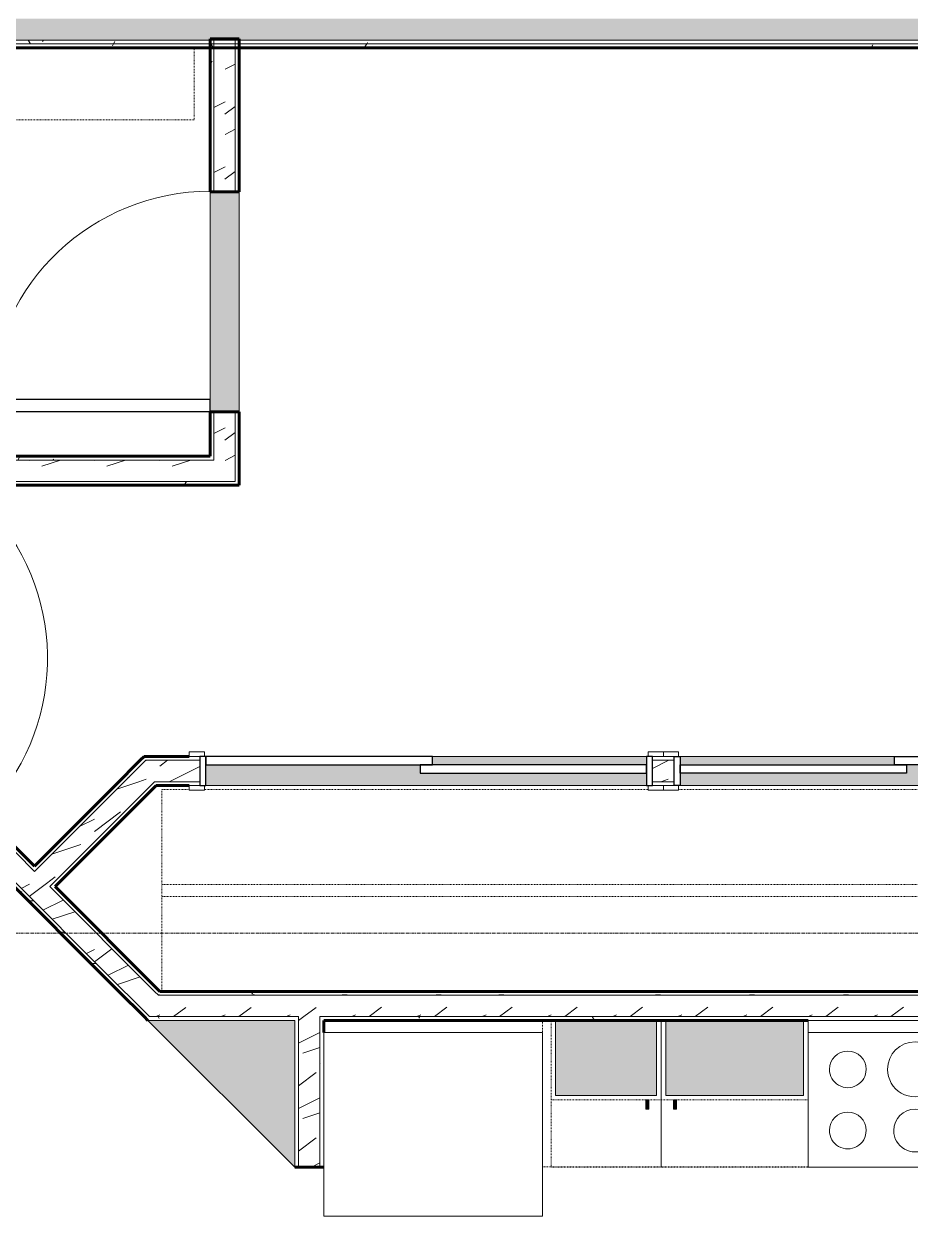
# Model space of a CAD drawing. Header units: inches. Extents: x -4061 to -1937, y 10959 to 12323.
# Drawn here: x -2325.3 to -2180.4, y 11488.9 to 11683.9 of the extents above; entities that cross this region are included whole.
import ezdxf

# ---------------------------------------------------------------- set-up
doc = ezdxf.new("R2010")
doc.units = ezdxf.units.IN
doc.header["$MEASUREMENT"] = 0
doc.linetypes.add('Dash', pattern=[0.25, 0.125, -0.125])
doc.linetypes.add('Grid Line 1_2_', pattern=[0.8749999999999999, 0.4999999999999999, -0.125, 0.125, -0.125])
for name, color, linetype, lineweight in [('0-1', 7, 'Continuous', 5), ('0-2', 10, 'Continuous', 18), ('A-DOOR-1', 7, 'Continuous', 9), ('A-DOOR-2', 50, 'Continuous', 30), ('A-DOOR-FRAM-1', 50, 'Continuous', 30), ('A-WALL', 113, 'Continuous', 18), ('A-WALL-1', 8, 'Continuous', 5), ('A-WALL-2', 250, 'Continuous', 60), ('A-WALL-3', 10, 'Continuous', 18), ('A-WALL-PATT-1', 7, 'Continuous', 9), ('A-WALL-PATT-2', 55, 'Continuous', 9), ('A-WALL-PATT-6', 111, 'Continuous', 9), ('I-FURN-2', 7, 'Continuous', 9), ('I-FURN-4', 55, 'Continuous', 9), ('I-WALL-2', 2, 'Continuous', 60), ('Q-CASE-1', 53, 'Continuous', 9), ('Q-CASE-3', 7, 'Continuous', 9), ('Q-CASE-4', 7, 'Dash', 9), ('Q-CASE-HDLN-1', 7, 'Dash', 9), ('Q-SPCQ-1', 7, 'Continuous', 9), ('S-GRID-1', 1, 'Grid Line 1_2_', 9)]:
    doc.layers.add(name, color=color, linetype=linetype, lineweight=lineweight)
pattern_1 = [(0, (0, 0), (20.48, 5.12), [0.845, -14.515, 0.845, -14.515, -81.92]), (0, (0, 0), (20.48, 5.12), [-30.72, 0.845, -29.875, 0.845, -14.515, -35.84]), (0, (0, 0), (20.48, 5.12), [-76.8, 0.845, -9.395, 0.845, -24.755]), (120, (7.68, 2.56), (-14.67405006737632, 15.1762002695053), [0.8449999999999999, -14.515, 0.8449999999999999, -14.515, -81.91999999999999]), (120, (7.68, 2.56), (-14.67405006737632, 15.1762002695053), [-30.72, 0.8449999999999999, -29.875, 0.8449999999999999, -14.515, -35.84]), (120, (7.68, 2.56), (-14.67405006737632, 15.1762002695053), [-76.79999999999998, 0.8449999999999999, -9.394999999999998, 0.8449999999999999, -24.755]), (240, (10.24, 12.8), (-5.805949932623669, -20.2962002695053), [0.845, -14.515, 0.845, -14.515, -81.92]), (240, (10.24, 12.8), (-5.805949932623669, -20.2962002695053), [-30.72, 0.845, -29.875, 0.845, -14.515, -35.84]), (240, (10.24, 12.8), (-5.805949932623669, -20.2962002695053), [-76.8, 0.845, -9.395, 0.845, -24.755])]
pattern_2 = [(216.87, (4.265, 10.662), (31.98716190389133, 21.32545714244463), [5.331, -47.981]), (206.565, (10.662, 7.464), (-10.66247606731217, -10.66200980650436), [11.921, -11.921]), (198.435, (10.662, 2.132), (-21.3244936496746, -10.66258686177925), [6.743999999999999, -26.974])]

# ---------------------------------------------------------------- blocks, each defined once
blk = doc.blocks.new('OD_CW_Upper Cabinet - OD_CW_Upper Cabinet-V10-ENLARGED RCP - 1ST FLOOR PLAN - EAST')
at = {"layer": 'Q-CASE-HDLN-1'}
for p, q in [((0.7377049180327883, -23.81249999992534), (0.7377049180327883, -12.00000000000026)), ((0.7377049180327883, -12.00000000000026), (34.73770491801893, -12.00000000000026))]:
    blk.add_line(p, q, dxfattribs=at)
blk = doc.blocks.new('Single-Flush - 36_ x 84_-1372824-ENLARGED RCP - 1ST FLOOR PLAN - EAST')
at = {"layer": 'A-DOOR-1'}
blk.add_arc((18.00000000000094, -2.374999999999582), 36.06659275674493, 179.9999999999998, 266.8211477580812, dxfattribs=at)
at = {"layer": 'A-DOOR-2'}
for p, q in [((16, -2.374999999999781), (16, -38.38609708243906)), ((18.00000000000094, -2.374999999999781), (16, -2.374999999999781)), ((18.00000000000094, -2.374999999999781), (18.00000000000094, -38.38609708243906)), ((18.00000000000094, -38.38609708243906), (16, -38.38609708243906))]:
    blk.add_line(p, q, dxfattribs=at)
blk = doc.blocks.new('FOLDING_SLIDING CLOSET - 72_ x 80_-1372885-ENLARGED RCP - 1ST FLOOR PLAN - EAST')
at = {"layer": 'A-DOOR-1'}
for p, q in [((-38.75000000000009, 3.250000000038078), (-36.25000000000008, 3.250000000038078)), ((-38.75000000000009, 2.500000000038504), (-38.75000000000009, 3.250000000038078)), ((-36.25000000000008, 2.500000000038504), (-38.75000000000009, 2.500000000038504)), ((-36.25000000000008, 3.250000000038078), (-36.25000000000008, 2.500000000038504)), ((36.24999999999989, 3.250000000038078), (38.74999999999988, 3.250000000038078)), ((36.24999999999989, 2.500000000038504), (36.24999999999989, 3.250000000038078)), ((38.74999999999988, 2.500000000038504), (36.24999999999989, 2.500000000038504)), ((38.74999999999988, 3.250000000038078), (38.74999999999988, 2.500000000038504)), ((-38.75000000000009, -2.250000000000026), (-36.25000000000011, -2.250000000000026)), ((-38.75000000000009, -3.000000000000026), (-38.75000000000009, -2.250000000000026)), ((-36.25000000000011, -3.000000000000026), (-38.75000000000009, -3.000000000000026)), ((-36.25000000000011, -2.250000000000026), (-36.25000000000011, -3.000000000000026)), ((36.24999999999987, -2.250000000000026), (38.74999999999987, -2.250000000000026)), ((36.24999999999987, -3.000000000000026), (36.24999999999987, -2.250000000000026)), ((38.74999999999987, -3.000000000000026), (36.24999999999987, -3.000000000000026)), ((38.74999999999987, -2.250000000000026), (38.74999999999987, -3.000000000000026))]:
    blk.add_line(p, q, dxfattribs=at)
at = {"layer": 'A-DOOR-2'}
for p, q in [((-1.000000000000097, 0.5000000000000034), (35.99999999999987, 0.5000000000000034)), ((-1.000000000000092, -0.8750000000000295), (-1.000000000000092, 0.5000000000000034)), ((35.99999999999987, 0.5000000000000034), (35.99999999999987, -0.8750000000000295)), ((-36.0000000000001, -0.8750000000000295), (0.9999999999999057, -0.8750000000000295)), ((-36.0000000000001, -2.250000000000026), (-36.0000000000001, -0.8750000000000295)), ((35.99999999999988, -0.8750000000000295), (-1.000000000000092, -0.8750000000000295)), ((0.9999999999999057, -0.8750000000000295), (0.9999999999999057, -2.250000000000026)), ((0.9999999999999057, -2.250000000000026), (-36.0000000000001, -2.250000000000026))]:
    blk.add_line(p, q, dxfattribs=at)
at = {"layer": 'A-DOOR-FRAM-1'}
for p, q in [((-37.00000000000011, 2.500000000038503), (-36.00000000000009, 2.500000000038503)), ((-37.00000000000011, -2.250000000000026), (-37.00000000000011, 2.500000000038503)), ((-36.00000000000009, 2.500000000038503), (-36.00000000000009, -2.250000000000026)), ((35.99999999999989, 2.500000000000038), (36.99999999999989, 2.500000000000038)), ((35.99999999999989, -2.249999999999949), (35.99999999999989, 2.500000000000038)), ((36.99999999999989, 2.500000000000038), (36.99999999999989, -2.249999999999949)), ((-36.00000000000009, -2.250000000000026), (-37.00000000000011, -2.250000000000026)), ((36.99999999999989, -2.249999999999949), (35.99999999999989, -2.249999999999949))]:
    blk.add_line(p, q, dxfattribs=at)
blk = doc.blocks.new('OD_CW_Closet - OD_CW_Closet-2039040-ENLARGED RCP - 1ST FLOOR PLAN - EAST')
at = {"layer": 'Q-CASE-HDLN-1'}
for p, q in [((0.7377049180327869, 24.00000000000012), (0.7377049180327869, -8.899999999936098)), ((160.2101749400037, -9.000000000000126), (160.2101749400037, 23.99999999999991)), ((0.7377049180327883, 8.499999999999865), (160.2101749400037, 8.499999999999865)), ((0.7377049180327883, 6.499999999999867), (160.2101749400037, 6.499999999999867)), ((3.237704916446697, -9.000000000000126), (75.73770491644693, -9.000000000000126)), ((80.73770491486161, -9.000000000000126), (153.2377049148614, -9.000000000000126)), ((155.7377049148617, -9.000000000000126), (160.2101749400037, -9.000000000000126))]:
    blk.add_line(p, q, dxfattribs=at)
blk = doc.blocks.new('FOLDING_SLIDING CLOSET - 72_ x 80_-1372823-ENLARGED RCP - 1ST FLOOR PLAN - EAST')
at = {"layer": 'A-DOOR-1'}
for p, q in [((-36.25000000000011, 3.000000000000026), (-38.75000000000009, 3.000000000000026)), ((-38.75000000000009, 3.000000000000026), (-38.75000000000009, 2.250000000000026)), ((-38.75000000000009, 2.250000000000026), (-36.25000000000011, 2.250000000000026)), ((-36.25000000000011, 2.250000000000026), (-36.25000000000011, 3.000000000000026)), ((38.74999999999987, 3.000000000000026), (36.24999999999987, 3.000000000000026)), ((36.24999999999987, 3.000000000000026), (36.24999999999987, 2.250000000000026)), ((36.24999999999987, 2.250000000000026), (38.74999999999987, 2.250000000000026)), ((38.74999999999987, 2.250000000000026), (38.74999999999987, 3.000000000000026)), ((-36.25000000000008, -2.500000000038504), (-38.75000000000009, -2.500000000038504)), ((-38.75000000000009, -2.500000000038504), (-38.75000000000009, -3.250000000038078)), ((-38.75000000000009, -3.250000000038078), (-36.25000000000008, -3.250000000038078)), ((-36.25000000000008, -3.250000000038078), (-36.25000000000008, -2.500000000038504)), ((38.74999999999988, -2.500000000038504), (36.24999999999989, -2.500000000038504)), ((36.24999999999989, -2.500000000038504), (36.24999999999989, -3.250000000038078)), ((36.24999999999989, -3.250000000038078), (38.74999999999988, -3.250000000038078)), ((38.74999999999988, -3.250000000038078), (38.74999999999988, -2.500000000038504))]:
    blk.add_line(p, q, dxfattribs=at)
at = {"layer": 'A-DOOR-2'}
for p, q in [((0.9999999999999057, 2.250000000000026), (-36.0000000000001, 2.250000000000026)), ((-36.0000000000001, 2.250000000000026), (-36.0000000000001, 0.8750000000000295)), ((0.9999999999999057, 0.8750000000000295), (0.9999999999999057, 2.250000000000026)), ((-36.0000000000001, 0.8750000000000295), (0.9999999999999057, 0.8750000000000295)), ((35.99999999999988, 0.8750000000000295), (-1.000000000000092, 0.8750000000000295)), ((-1.000000000000092, 0.8750000000000295), (-1.000000000000092, -0.5000000000000034)), ((35.99999999999987, -0.5000000000000034), (35.99999999999987, 0.8750000000000295)), ((-1.000000000000097, -0.5000000000000034), (35.99999999999987, -0.5000000000000034))]:
    blk.add_line(p, q, dxfattribs=at)
at = {"layer": 'A-DOOR-FRAM-1'}
for p, q in [((-36.00000000000009, 2.250000000000026), (-37.00000000000011, 2.250000000000026)), ((-37.00000000000011, 2.250000000000026), (-37.00000000000011, -2.500000000038503)), ((-36.00000000000009, -2.500000000038503), (-36.00000000000009, 2.250000000000026)), ((35.99999999999989, 2.249999999999949), (35.99999999999989, -2.500000000000038)), ((36.99999999999989, 2.249999999999949), (35.99999999999989, 2.249999999999949)), ((36.99999999999989, -2.500000000000038), (36.99999999999989, 2.249999999999949)), ((-37.00000000000011, -2.500000000038503), (-36.00000000000009, -2.500000000038503)), ((35.99999999999989, -2.500000000000038), (36.99999999999989, -2.500000000000038))]:
    blk.add_line(p, q, dxfattribs=at)
blk = doc.blocks.new('Refrigerator_-_Side-by-Side_6047 - 36_ X 30_-1372843-ENLARGED RCP - 1ST FLOOR PLAN - EAST')
at = {"layer": 'Q-SPCQ-1'}
for p, q in [((-17.87500000000018, 15.57779639811608), (17.87499999999981, 15.57779639811608)), ((-17.87500000000018, -14.42220360188391), (-17.87500000000018, 15.57779639811609)), ((17.8749999999998, 15.57779639811608), (17.8749999999998, -14.42220360188391)), ((17.87499999999981, -14.42220360188391), (-17.87500000000018, -14.42220360188391))]:
    blk.add_line(p, q, dxfattribs=at)
blk = doc.blocks.new('Range - 24_ x 24_-1372826-ENLARGED RCP - 1ST FLOOR PLAN - EAST')
at = {"layer": 'Q-SPCQ-1'}
for p, q in [((0, 0), (24.00000000000006, 0)), ((1.957539771512497e-42, -23.99999999999999), (0, 0)), ((24.00000000000006, 0), (24.00000000000006, -23.99999999999999)), ((-3.754919941060466e-15, -21.99999999999981), (23.99999999999629, -21.99999999999981)), ((24.00000000000006, -23.99999999999999), (1.957539771512497e-42, -23.99999999999999))]:
    blk.add_line(p, q, dxfattribs=at)
for centre, radius, start, end in [((6.499999999999833, -5.999999999999954), 3.499999999999864, 359.9999999999994, 179.9999999999999), ((17.49999999999994, -5.999999999999988), 2.999999999999912, 359.9999999999994, 179.9999999999999), ((6.499999999999833, -5.999999999999932), 3.499999999999865, 180.0000000000002, 5.088887490341627e-14), ((17.49999999999994, -5.999999999999969), 2.99999999999991, 180, 0), ((6.499999999999339, -16.00000000000006), 4.499999999999289, 359.9999999999994, 179.9999999999999), ((17.49999999999879, -16.00000000000005), 2.999999999999958, 359.9999999999993, 179.9999999999999), ((6.499999999999339, -16.00000000000003), 4.499999999999287, 180.0000000000002, 5.088887490341627e-14), ((17.49999999999879, -16.00000000000002), 2.999999999999958, 180.0000000000003, 5.088887490341627e-14)]:
    blk.add_arc(centre, radius, start, end, dxfattribs=at)
blk = doc.blocks.new('Base Cabinet-Single Door _ Drawer - 24_-2164611-ENLARGED RCP - 1ST FLOOR PLAN - EAST')
at = {"layer": 'Q-CASE-4'}
for p, q in [((-11.26229508196704, -23.99999999999996), (-11.26229508196704, 2.664535259100375e-15)), ((-11.26229508196707, 1.434046334696257e-15), (12.73770491803254, 1.434046334696257e-15)), ((12.73770491803255, 1.332267629550188e-15), (12.73770491803255, -23.99999999999996)), ((12.73770491803255, -23.99999999999996), (-11.26229508196704, -23.99999999999996))]:
    blk.add_line(p, q, dxfattribs=at)
blk = doc.blocks.new('Triangular Shelves10 - Triangular Shelves-2073989-ENLARGED RCP - 1ST FLOOR PLAN - EAST')
at = {"layer": 'I-FURN-4'}
blk.add_hatch(color=256, dxfattribs=at).paths.add_polyline_path([(-2281.013117339608, 11496.94946578525), (-2281.013117339608, 11520.94946578523), (-2305.013117339582, 11520.94946578523)], flags=0)
at = {"layer": 'I-FURN-2'}
for p, q in [((-2281.013117339609, 11496.94946578524), (-2305.01311733958, 11520.94946578522)), ((-2305.01311733958, 11520.94946578522), (-2281.013117339606, 11520.94946578522)), ((-2281.013117339606, 11520.94946578522), (-2281.013117339609, 11496.94946578524))]:
    blk.add_line(p, q, dxfattribs=at)
blk = doc.blocks.new('Base Cabinet-Single Door _ Drawer - 18_-2171458-ENLARGED RCP - 1ST FLOOR PLAN - EAST')
at = {"layer": 'Q-CASE-4'}
for p, q in [((-8.262295081967, -23.99999999999997), (-8.262295081967, 2.664535259100375e-15)), ((-8.262295081967, 1.332267629550188e-15), (9.73770491803255, 1.332267629550188e-15)), ((9.737704918032549, 1.332267629550188e-15), (9.737704918032549, -23.99999999999997)), ((9.737704918032549, -23.99999999999997), (-8.262295081967002, -23.99999999999997))]:
    blk.add_line(p, q, dxfattribs=at)
blk = doc.blocks.new('300 Series Wall Hung Cabinet_301 - 24_-2172248-ENLARGED RCP - 1ST FLOOR PLAN - EAST')
at = {"layer": 'Q-CASE-1'}
for points in [[(11.25000000000034, -14.62500000002899), (11.24999999999829, -2.374999999986073), (-11.25000000000409, -2.374999999990166), (-11.25000000000204, -14.62500000003308)], [(-9.511553985247131, -16.87425565725159), (-9.511553985247472, -15.37500000002934), (-10.00000000000182, -15.37500000002951), (-10.00000000000148, -16.87425565725176)]]:
    blk.add_hatch(color=256, dxfattribs=at).paths.add_polyline_path(points, flags=0)
at = {"layer": 'Q-CASE-3'}
for p, q in [((-11.25000000000016, -14.62500000003908), (-11.25000000000016, -2.375000000000171)), ((11.24999999999991, -2.375000000000171), (11.24999999999991, -14.62500000003908)), ((11.24999999999991, -14.62500000003908), (-11.25000000000016, -14.62500000003908)), ((-9.511553985245643, -15.37500000003937), (-9.999999999999824, -15.37500000003937)), ((-9.999999999999824, -15.37500000003937), (-9.999999999999824, -16.8742556572617)), ((-9.511553985245648, -16.8742556572617), (-9.511553985245648, -15.37500000003937)), ((-9.999999999999824, -16.8742556572617), (-9.51155398524564, -16.8742556572617))]:
    blk.add_line(p, q, dxfattribs=at)
at = {"layer": 'Q-CASE-4'}
for p, q in [((-11.99999999999979, -2.37500000000017), (-11.99999999999979, -15.37500000003936)), ((-11.99999999999979, -15.37500000003936), (12.0000000000002, -15.37500000003936))]:
    blk.add_line(p, q, dxfattribs=at)
blk = doc.blocks.new('300 Series Wall Hung Cabinet_301 - 18_-2172001-ENLARGED RCP - 1ST FLOOR PLAN - EAST')
at = {"layer": 'Q-CASE-1'}
for points in [[(-6.511553985247132, 15.37500000004671), (-6.511553985247132, 16.87425565726913), (-7.000000000001136, 16.87425565726896), (-7.000000000001136, 15.37500000004654)], [(-7.78939044696824, 2.375000000006195), (8.249999999999316, 2.375000000007389), (8.249999999998634, 14.62500000004758), (-8.250000000002045, 14.62500000004638), (-8.250000000001362, 2.375000000006195)]]:
    blk.add_hatch(color=256, dxfattribs=at).paths.add_polyline_path(points, flags=0)
at = {"layer": 'Q-CASE-3'}
for p, q in [((-6.511553985245643, 16.87425565726133), (-6.999999999999826, 16.87425565726133)), ((-6.999999999999826, 16.87425565726133), (-6.999999999999826, 15.37500000003901)), ((-6.511553985245649, 15.37500000003901), (-6.511553985245649, 16.87425565726133)), ((-8.250000000000163, 2.37499999999983), (-8.250000000000163, 14.62500000003875)), ((-8.250000000000163, 14.62500000003875), (8.249999999999915, 14.62500000003875)), ((-6.999999999999828, 15.37500000003901), (-6.511553985245643, 15.37500000003901)), ((8.249999999999915, 14.62500000003875), (8.249999999999915, 2.37499999999983))]:
    blk.add_line(p, q, dxfattribs=at)
at = {"layer": 'Q-CASE-4'}
for p, q in [((-8.999999999999789, 2.374999999999829), (-8.999999999999789, 15.37500000003901)), ((-8.999999999999789, 15.37500000003901), (9.000000000000199, 15.37500000003901)), ((9.000000000000199, 15.37500000003901), (9.000000000000199, 2.37499999999983))]:
    blk.add_line(p, q, dxfattribs=at)
blk = doc.blocks.new('OD_CW_Countertop - OD_CW_Countertop-2216525-ENLARGED RCP - 1ST FLOOR PLAN - EAST')
at = {"layer": 'Q-CASE-HDLN-1'}
for p, q in [((0.7377049180327883, 24.00000000000003), (0.7377049180327883, 21.99999999999033)), ((0.7377049180327883, 0.04507370923086151), (44.11894781374234, 0.04507370923086151))]:
    blk.add_line(p, q, dxfattribs=at)
blk = doc.blocks.new('CTR - 1st Phase - Unit Layouts_rvt-1-ENLARGED RCP - 1ST FLOOR PLAN - EAST')
at = {"layer": 'A-WALL-1'}
blk.add_hatch(color=256, dxfattribs=at).paths.add_polyline_path([(-2294.23198883182, 11620.44687674457), (-2290.106988831808, 11620.44687674457), (-2290.106988831808, 11656.44687674457), (-2294.856988831818, 11656.44687674457), (-2294.856988831818, 11620.44687674457)], flags=0)
h = blk.add_hatch(color=256, dxfattribs=at)
h.paths.add_polyline_path([(-2246.555425460463, 11559.34946578556), (-2223.523736676283, 11559.34946578556), (-2223.523736676283, 11561.34946578556), (-2260.523736676283, 11561.34946578556), (-2260.523736676283, 11562.72446578557), (-2295.523736676283, 11562.72446578557), (-2295.523736676283, 11559.34946578556), (-2260.523736676283, 11559.34946578556)], flags=0)
h.paths.add_polyline_path([(-2258.523736676283, 11562.72446578557), (-2223.523736676283, 11562.72446578557), (-2223.523736676283, 11564.09946578558), (-2258.523736676283, 11564.09946578558)], flags=0)
h = blk.add_hatch(color=256, dxfattribs=at)
h.paths.add_polyline_path([(-2183.023736677868, 11559.34946578554), (-2146.023736677869, 11559.34946578554), (-2146.023736677868, 11562.72446578554), (-2181.023736677868, 11562.72446578554), (-2181.023736677868, 11561.34946578555), (-2218.023736677869, 11561.34946578555), (-2218.023736677869, 11559.34946578554), (-2185.238345175749, 11559.34946578554)], flags=0)
h.paths.add_polyline_path([(-2185.238345175749, 11562.72446578556), (-2183.023736677868, 11562.72446578556), (-2183.023736677868, 11564.09946578556), (-2218.023736677869, 11564.09946578556), (-2218.023736677869, 11562.72446578556)], flags=0)
at = {"layer": 'A-WALL-PATT-1'}
h = blk.add_hatch(dxfattribs=at)
h.set_pattern_fill('FP_1', color=256, style=0, pattern_type=2)
h.set_pattern_definition(pattern_1)
h.paths.add_polyline_path([(-2294.23198883182, 11613.19275067094), (-2294.23198883182, 11620.44687674457), (-2294.856988831818, 11620.44687674457), (-2294.856988831818, 11613.19275067094)], flags=0)
h.paths.add_polyline_path([(-2294.856988831818, 11656.44687674457), (-2294.231988831808, 11656.44687674457), (-2294.231988831807, 11679.9893961106), (-2294.856988831807, 11679.9893961106), (-2294.856988831808, 11659.17689611058)], flags=0)
h = blk.add_hatch(dxfattribs=at)
h.set_pattern_fill('FP_1', color=256, style=0, pattern_type=2)
h.set_pattern_definition(pattern_1)
h.paths.add_polyline_path([(-2303.304486395121, 11525.69946578511), (-2303.045602918638, 11525.69946578511), (-2320.623015298817, 11543.2768781653), (-2321.06495703706, 11542.83493642706), (-2303.929486395121, 11525.69946578511)], flags=0)
h.paths.add_polyline_path([(-2323.539830771211, 11545.30981016121), (-2323.09788903297, 11545.75175189946), (-2332.025112145448, 11554.67897501194), (-2332.467053883689, 11554.2370332737), (-2323.981772509454, 11545.75175189946)], flags=0)
h.paths.add_polyline_path([(-2357.9228980064, 11579.69287739641), (-2357.480956268148, 11580.13481913466), (-2360.397771740554, 11583.01368369943), (-2360.820738024977, 11582.590717415), (-2358.364839744639, 11580.13481913466)], flags=0)
h.paths.add_polyline_path([(-2363.295611759131, 11585.06559114915), (-2362.853670020889, 11585.5075328874), (-2390.607611182449, 11613.26147404897), (-2391.049552920691, 11612.81953231073), (-2365.184304023158, 11586.95428341318)], flags=0)
h.paths.add_polyline_path([(-2393.524426654844, 11615.29440604488), (-2393.082484916602, 11615.73634778312), (-2393.524426654844, 11616.17828952136), (-2393.966368393083, 11615.73634778312)], flags=0)
h = blk.add_hatch(dxfattribs=at)
h.set_pattern_fill('FP_1', color=256, style=0, pattern_type=2)
h.set_pattern_definition(pattern_1)
h.paths.add_polyline_path([(-2305.638117339911, 11521.57446578511), (-2304.754233863428, 11521.57446578511), (-2334.941927617844, 11551.76215953954), (-2335.383869356086, 11551.3202178013), (-2306.703211868137, 11522.63956031334)], flags=0)
h.paths.add_polyline_path([(-2360.839713478795, 11576.77606192403), (-2360.397771740554, 11577.21800366227), (-2396.441242127239, 11613.26147404897), (-2396.883183865481, 11612.81953231073), (-2369.189586029891, 11585.12593447513)], flags=0)
h = blk.add_hatch(dxfattribs=at)
h.set_pattern_fill('FP_1', color=256, style=0, pattern_type=2)
h.set_pattern_definition(pattern_1)
h.paths.add_polyline_path([(-2294.231988832287, 11612.56775067095), (-2294.23198883182, 11613.19275067094), (-2335.168452237325, 11613.19275067095), (-2335.793452237327, 11612.56775067095), (-2294.856988831818, 11612.56775067095)], flags=0)
h = blk.add_hatch(dxfattribs=at)
h.set_pattern_fill('FP_1', color=256, style=0, pattern_type=2)
h.set_pattern_definition(pattern_1)
h.paths.add_polyline_path([(-2290.731988831821, 11608.44275067094), (-2290.106988831808, 11608.44275067094), (-2290.106988831808, 11609.06775067094), (-2333.459821292537, 11609.06775067095), (-2334.084821292537, 11608.44275067095), (-2295.523736676283, 11608.44275067094)], flags=0)
h = blk.add_hatch(dxfattribs=at)
h.set_pattern_fill('FP_1', color=256, style=0, pattern_type=2)
h.set_pattern_definition(pattern_1)
h.paths.add_polyline_path([(-2134.248736677949, 11563.47446578554), (-2106.448736679699, 11563.47446578554), (-2106.448736679699, 11564.09946578553), (-2145.023736677868, 11564.09946578553), (-2145.023736677868, 11563.47446578554), (-2137.74873667795, 11563.47446578554)], flags=0)
h.paths.add_polyline_path([(-2222.523736676283, 11563.47446578556), (-2219.023736677869, 11563.47446578556), (-2219.023736677869, 11564.09946578556), (-2222.523736676274, 11564.09946578556)], flags=0)
h.paths.add_polyline_path([(-2303.666544201982, 11563.47446578558), (-2296.523736676284, 11563.47446578558), (-2296.523736676284, 11564.09946578558), (-2305.634058623247, 11564.09946578558), (-2306.25905862325, 11563.47446578558), (-2303.925427678465, 11563.47446578558)], flags=0)
h = blk.add_hatch(dxfattribs=at)
h.set_pattern_fill('FP_1', color=256, style=0, pattern_type=2)
h.set_pattern_definition(pattern_1)
h.paths.add_polyline_path([(-2323.09788903297, 11545.75175189946), (-2305.375175146766, 11563.47446578558), (-2306.25905862325, 11563.47446578558), (-2323.539830771211, 11546.1936936377), (-2323.240979032352, 11545.89484189884)], flags=0)
h = blk.add_hatch(dxfattribs=at)
h.set_pattern_fill('FP_1', color=256, style=0, pattern_type=2)
h.set_pattern_definition(pattern_1)
h.paths.add_polyline_path([(-2173.131874444112, 11525.07446578508), (-2137.748736677958, 11525.07446578508), (-2137.748736677958, 11525.69946578508), (-2303.92948639512, 11525.69946578511), (-2303.304486395121, 11525.07446578511), (-2185.238345175749, 11525.07446578508)], flags=0)
h.paths.add_polyline_path([(-2106.448736679643, 11525.07446578508), (-2106.448736679643, 11525.69946578508), (-2134.248736677958, 11525.69946578508), (-2134.248736677958, 11525.07446578508), (-2123.921264891035, 11525.07446578508)], flags=0)
h = blk.add_hatch(dxfattribs=at)
h.set_pattern_fill('FP_1', color=256, style=0, pattern_type=2)
h.set_pattern_definition(pattern_1)
h.paths.add_polyline_path([(-2123.921264891035, 11520.94946578508), (-2105.823736679646, 11520.94946578511), (-2105.823736679646, 11521.57446578508), (-2276.8881173397, 11521.57446578508), (-2276.888117339933, 11520.94946578511), (-2124.381874444113, 11520.94946578508)], flags=0)
h.paths.add_polyline_path([(-2280.388117339932, 11520.94946578511), (-2280.388117339932, 11521.57446578511), (-2305.638117339911, 11521.57446578511), (-2305.013117339582, 11520.94946578523), (-2281.013117339608, 11520.94946578523)], flags=0)
h = blk.add_hatch(dxfattribs=at)
h.set_pattern_fill('FP_1', color=256, style=0, pattern_type=2)
h.set_pattern_definition(pattern_1)
h.paths.add_polyline_path([(-2276.263117339933, 11496.9494657854), (-2276.263117339933, 11520.94946578511), (-2276.888117339933, 11520.94946578511), (-2276.888117339933, 11496.9494657854)], flags=0)
at = {"layer": 'A-WALL-PATT-2'}
h = blk.add_hatch(dxfattribs=at)
h.set_pattern_fill('FP_2', color=256, style=0, pattern_type=2)
h.set_pattern_definition(pattern_2)
h.paths.add_polyline_path([(-2290.731988831821, 11612.56775067095), (-2290.731988831821, 11620.44687674457), (-2294.23198883182, 11620.44687674457), (-2294.23198883182, 11612.56775067095), (-2294.178140167483, 11612.56775067095)], flags=0)
h.paths.add_polyline_path([(-2294.231988831808, 11656.44687674457), (-2290.731988831802, 11656.44687674457), (-2290.731988831801, 11679.9893961106), (-2294.231988831807, 11679.9893961106), (-2294.231988831808, 11659.17689611058)], flags=0)
h = blk.add_hatch(dxfattribs=at)
h.set_pattern_fill('FP_2', color=256, style=0, pattern_type=2)
h.set_pattern_definition(pattern_2)
h.paths.add_polyline_path([(-2303.304486395121, 11525.07446578508), (-2332.46705388369, 11554.2370332737), (-2334.941927617844, 11551.76215953954), (-2308.254233863427, 11525.07446578512), (-2303.929486395121, 11525.07446578511)], flags=0)
h.paths.add_polyline_path([(-2360.397771740554, 11577.21800366227), (-2357.9228980064, 11579.69287739641), (-2393.524426654844, 11615.29440604488), (-2395.999300388997, 11612.81953231073), (-2360.839713478795, 11577.65994540051)], flags=0)
h = blk.add_hatch(dxfattribs=at)
h.set_pattern_fill('FP_2', color=256, style=0, pattern_type=2)
h.set_pattern_definition(pattern_2)
h.paths.add_polyline_path([(-2290.731988831821, 11609.06775067094), (-2290.731988831821, 11612.56775067095), (-2330.843704769019, 11612.56775067095), (-2334.34370476902, 11609.06775067095), (-2296.523736676283, 11609.06775067094)], flags=0)
h = blk.add_hatch(dxfattribs=at)
h.set_pattern_fill('FP_2', color=256, style=0, pattern_type=2)
h.set_pattern_definition(pattern_2)
h.paths.add_polyline_path([(-2145.023736677868, 11559.97446578554), (-2105.823736679701, 11559.97446578554), (-2105.823736679701, 11563.47446578554), (-2145.023736677867, 11563.47446578554)], flags=0)
h.paths.add_polyline_path([(-2219.023736677869, 11559.97446578556), (-2219.023736677869, 11563.47446578556), (-2222.523736676283, 11563.47446578556), (-2222.523736676283, 11559.97446578556)], flags=0)
h.paths.add_polyline_path([(-2303.666544201982, 11559.97446578558), (-2296.523736676284, 11559.97446578558), (-2296.523736676284, 11563.47446578558), (-2305.375175146766, 11563.47446578558), (-2308.875175146781, 11559.97446578558), (-2303.925427678466, 11559.97446578558)], flags=0)
h = blk.add_hatch(dxfattribs=at)
h.set_pattern_fill('FP_2', color=256, style=0, pattern_type=2)
h.set_pattern_definition(pattern_2)
h.paths.add_polyline_path([(-2321.06495703706, 11542.83493642706), (-2303.925427678465, 11559.97446578558), (-2308.879233863428, 11559.97040706893), (-2323.524984626281, 11545.29496401628), (-2321.506898775302, 11543.2768781653)], flags=0)
h = blk.add_hatch(dxfattribs=at)
h.set_pattern_fill('FP_2', color=256, style=0, pattern_type=2)
h.set_pattern_definition(pattern_2)
h.paths.add_polyline_path([(-2106.448736679643, 11521.57446578508), (-2105.823736679646, 11521.57446578508), (-2105.823736679646, 11525.07446578508), (-2308.254233863427, 11525.07446578512), (-2304.754233863428, 11521.57446578512), (-2123.921264891035, 11521.57446578508)], flags=0)
h = blk.add_hatch(dxfattribs=at)
h.set_pattern_fill('FP_2', color=256, style=0, pattern_type=2)
h.set_pattern_definition(pattern_2)
h.paths.add_polyline_path([(-2280.388117339933, 11496.9494657854), (-2276.888117339936, 11496.9494657854), (-2276.888117339933, 11521.57446578511), (-2280.388117339932, 11521.57446578511), (-2280.388117339933, 11497.60342041425)], flags=0)
at = {"layer": 'A-WALL-2'}
for p, q in [((-2294.856988831806, 11656.44687674456), (-2294.856988831799, 11681.42689611054)), ((-2294.856988831799, 11681.42689611054), (-2290.106988831799, 11681.42689611054)), ((-2290.106988831799, 11681.42689611054), (-2290.106988831806, 11656.44687674456)), ((-2290.106988831806, 11656.44687674456), (-2294.856988831806, 11656.44687674456)), ((-2294.856988831818, 11613.19275067093), (-2294.856988831816, 11620.44687674456)), ((-2294.856988831816, 11620.44687674456), (-2290.106988831816, 11620.44687674456)), ((-2290.106988831816, 11620.44687674456), (-2290.106988831818, 11613.19275067093)), ((-2329.334821292535, 11613.19275067094), (-2294.856988831818, 11613.19275067093)), ((-2290.106988831818, 11613.19275067093), (-2290.106988831819, 11609.06775067093)), ((-2290.106988831819, 11608.44275067093), (-2334.084821292535, 11608.44275067094)), ((-2290.106988831819, 11609.06775067093), (-2290.106988831819, 11608.44275067093)), ((-2306.259058623249, 11563.47446578557), (-2305.634058623245, 11564.09946578557)), ((-2305.634058623245, 11564.09946578557), (-2298.273736676281, 11564.09946578557)), ((-2310.384058623266, 11559.34946578557), (-2306.259058623249, 11563.47446578557)), ((-2323.539830771209, 11546.19369363769), (-2310.384058623266, 11559.34946578557)), ((-2303.66654420198, 11559.34946578557), (-2320.181073560574, 11542.83493642705)), ((-2298.273736676282, 11559.34946578557), (-2303.66654420198, 11559.34946578557)), ((-2332.025112145446, 11554.67897501193), (-2323.539830771209, 11546.19369363769)), ((-2309.763117339909, 11525.69946578511), (-2335.383869356083, 11551.3202178013)), ((-2320.181073560574, 11542.83493642705), (-2303.045602918637, 11525.69946578511)), ((-2305.638117339909, 11521.57446578511), (-2309.763117339908, 11525.69946578511)), ((-2303.045602918637, 11525.69946578511), (-2138.373736677956, 11525.69946578507)), ((-2305.013117339909, 11520.94946578511), (-2305.638117339909, 11521.57446578511)), ((-2197.131874444111, 11520.94946578509), (-2276.263117339931, 11520.9494657851)), ((-2276.263117339931, 11520.9494657851), (-2276.263117339931, 11518.94946575928)), ((-2276.263117339935, 11496.94946578539), (-2281.013117339935, 11496.94946578539))]:
    blk.add_line(p, q, dxfattribs=at)
at = {"layer": 'A-WALL-3'}
for p, q in [((-2294.231988831799, 11681.42689611054), (-2294.231988831806, 11656.44687674456)), ((-2290.731988831799, 11681.42689611054), (-2290.731988831806, 11656.44687674456)), ((-2294.856988831806, 11656.44687674456), (-2294.856988831816, 11620.44687674456)), ((-2290.106988831816, 11620.44687674456), (-2290.106988831806, 11656.44687674456)), ((-2294.231988831816, 11620.44687674456), (-2294.231988831818, 11613.19275067093)), ((-2290.731988831816, 11620.44687674456), (-2290.731988831817, 11613.19275067093)), ((-2329.959821292536, 11612.56775067094), (-2294.231988831818, 11612.56775067093)), ((-2294.231988831818, 11612.56775067093), (-2294.231988831818, 11613.19275067093)), ((-2290.731988831818, 11612.56775067093), (-2290.731988831817, 11613.19275067093)), ((-2290.731988831819, 11609.06775067093), (-2290.731988831818, 11612.56775067093)), ((-2333.459821292535, 11609.06775067094), (-2290.731988831819, 11609.06775067093)), ((-2223.523736676281, 11564.09946578555), (-2258.523736676281, 11564.09946578556)), ((-2183.023736677866, 11564.09946578554), (-2218.023736677866, 11564.09946578555)), ((-2305.375175146764, 11563.47446578557), (-2308.875175146779, 11559.97446578557)), ((-2296.523736676281, 11563.47446578557), (-2305.375175146764, 11563.47446578557)), ((-2219.023736677867, 11563.47446578555), (-2222.523736676281, 11563.47446578555)), ((-2308.875175146779, 11559.97446578557), (-2309.500175146781, 11559.34946578557)), ((-2303.925427678463, 11559.97446578557), (-2304.550427678465, 11559.34946578557)), ((-2296.523736676282, 11559.97446578557), (-2303.925427678464, 11559.97446578557)), ((-2219.023736677867, 11559.97446578555), (-2222.523736676282, 11559.97446578555)), ((-2309.500175146781, 11559.34946578557), (-2323.097889032967, 11545.75175189945)), ((-2304.550427678465, 11559.34946578557), (-2320.623015298815, 11543.27687816529)), ((-2295.523736676282, 11559.34946578557), (-2223.523736676283, 11559.34946578555)), ((-2218.023736677867, 11559.34946578555), (-2146.023736677867, 11559.34946578553)), ((-2332.467053883688, 11554.23703327369), (-2323.53983077121, 11545.30981016121)), ((-2334.941927617842, 11551.76215953954), (-2308.879233863426, 11525.69946578511)), ((-2323.53983077121, 11545.30981016121), (-2323.097889032967, 11545.75175189945)), ((-2321.064957037057, 11542.83493642705), (-2320.623015298815, 11543.2768781653)), ((-2321.064957037057, 11542.83493642705), (-2303.929486395119, 11525.69946578511)), ((-2308.879233863426, 11525.69946578511), (-2308.254233863426, 11525.07446578511)), ((-2308.254233863426, 11525.07446578511), (-2304.754233863426, 11521.57446578511)), ((-2303.92948639512, 11525.69946578511), (-2303.304486395119, 11525.07446578511)), ((-2137.748736677956, 11525.07446578508), (-2303.304486395119, 11525.07446578511)), ((-2280.38811733993, 11521.5744657851), (-2304.754233863426, 11521.57446578511)), ((-2280.38811733993, 11521.5744657851), (-2280.388117339931, 11520.9494657851)), ((-2280.388117339931, 11520.9494657851), (-2280.388117339934, 11496.94946578539)), ((-2105.823736679645, 11521.57446578507), (-2276.888117339931, 11521.5744657851)), ((-2276.888117339931, 11521.5744657851), (-2276.888117339931, 11520.9494657851)), ((-2276.888117339931, 11520.9494657851), (-2276.888117339935, 11496.94946578539))]:
    blk.add_line(p, q, dxfattribs=at)
at = {"layer": '0-2'}
for name, p, rotation in [('OD_CW_Upper Cabinet - OD_CW_Upper Cabinet-V10-ENLARGED RCP - 1ST FLOOR PLAN - EAST', (-2296.732983435454, 11656.17689611066), 180), ('Single-Flush - 36_ x 84_-1372824-ENLARGED RCP - 1ST FLOOR PLAN - EAST', (-2292.481988831811, 11638.44687674456), 269.9999999999841), ('Single-Flush - 36_ x 84_-1372824-ENLARGED RCP - 1ST FLOOR PLAN - EAST', (-2346.43241281212, 11565.72751846797), 134.9999999999859), ('FOLDING_SLIDING CLOSET - 72_ x 80_-1372885-ENLARGED RCP - 1ST FLOOR PLAN - EAST', (-2182.023736677867, 11561.84946578554), 180), ('OD_CW_Closet - OD_CW_Closet-2039040-ENLARGED RCP - 1ST FLOOR PLAN - EAST', (-2142.536031761421, 11549.69946578556), 180), ('300 Series Wall Hung Cabinet_301 - 18_-2172001-ENLARGED RCP - 1ST FLOOR PLAN - EAST', (-2230.131874444107, 11523.32446578509), 180), ('Range - 24_ x 24_-1372826-ENLARGED RCP - 1ST FLOOR PLAN - EAST', (-2173.131874444113, 11496.94946575813), 180), ('Refrigerator_-_Side-by-Side_6047 - 36_ X 30_-1372843-ENLARGED RCP - 1ST FLOOR PLAN - EAST', (-2258.388117339821, 11504.52726215739), 180)]:
    blk.add_blockref(name, p, dxfattribs=dict(at, rotation=rotation))
for name, p in [('FOLDING_SLIDING CLOSET - 72_ x 80_-1372823-ENLARGED RCP - 1ST FLOOR PLAN - EAST', (-2259.523736676281, 11561.84946578556)), ('Triangular Shelves10 - Triangular Shelves-2073989-ENLARGED RCP - 1ST FLOOR PLAN - EAST', (0, 0)), ('OD_CW_Countertop - OD_CW_Countertop-2216525-ENLARGED RCP - 1ST FLOOR PLAN - EAST', (-2241.250822257856, 11496.94946575929)), ('Base Cabinet-Single Door _ Drawer - 18_-2171458-ENLARGED RCP - 1ST FLOOR PLAN - EAST', (-2230.869579362144, 11520.94946578549)), ('Base Cabinet-Single Door _ Drawer - 24_-2164611-ENLARGED RCP - 1ST FLOOR PLAN - EAST', (-2209.869579362144, 11520.94946578549)), ('300 Series Wall Hung Cabinet_301 - 24_-2172248-ENLARGED RCP - 1ST FLOOR PLAN - EAST', (-2209.131874444108, 11523.32446578509))]:
    blk.add_blockref(name, p, dxfattribs=at)
blk = doc.blocks.new('CTR - 1st Phase - Shell_rvt-1-ENLARGED RCP - 1ST FLOOR PLAN - EAST')
at = {"layer": 'S-GRID-1'}
blk.add_line((-1936.831896887437, 11535.18939611053), (-4027.878090368266, 11535.18939611053), dxfattribs=at)

msp = doc.modelspace()

# ---------------------------------------------------------------- hatches: boundary and pattern name
at = {"layer": 'A-WALL-PATT-6'}
h = msp.add_hatch(dxfattribs=at)
h.set_pattern_fill('FP_17', color=256, style=0, pattern_type=2)
h.set_pattern_definition([(161.57, (0.32, 0.32), (-2.560496184573631, -0.0005373861552858683), [0, -18.214, 2.022, 0]), (18.43, (-0.32, 0.32), (-2.560496184573631, 0.0005373861552860904), [0, -18.214, 2.022, 0]), (108.43, (0.32, 0.32), (1.279220909290681, -6.400876726295667), [6.069999999999999, -14.166]), (71.57, (-0.32, 0.32), (1.279220909290681, 6.400876726295667), [6.07, -14.166])])
h.paths.add_polyline_path([(-2105.823736679712, 11681.23939611059), (-2105.823736679712, 11684.7393961106), (-2439.382526678763, 11684.7393961106), (-2442.882526678666, 11681.23939611065), (-2123.921264891033, 11681.23939611059)], flags=0)
h = msp.add_hatch(dxfattribs=at)
h.set_pattern_fill('FP_1', color=256, style=0, pattern_type=2)
h.set_pattern_definition(pattern_1)
h.paths.add_polyline_path([(-2438.557779210458, 11680.6143961106), (-2388.188243607771, 11680.6143961106), (-2388.188243607771, 11681.23939611059), (-2437.932779210459, 11681.23939611059), (-2438.376434007362, 11680.79574131369)], flags=0)
h.paths.add_polyline_path([(-2105.823736679712, 11680.6143961106), (-2105.823736679712, 11681.23939611059), (-2384.688243607749, 11681.23939611059), (-2384.688243607749, 11680.6143961106), (-2106.4487366797, 11680.6143961106)], flags=0)
h = msp.add_hatch(dxfattribs=at)
h.set_pattern_fill('FP_1', color=256, style=0, pattern_type=2)
h.set_pattern_definition(pattern_1)
h.paths.add_polyline_path([(-2438.298895733974, 11679.9893961106), (-2388.188243607771, 11679.9893961106), (-2388.188243607771, 11680.6143961106), (-2437.673895733975, 11680.6143961106), (-2437.967139788394, 11680.32115205618)], flags=0)
h.paths.add_polyline_path([(-2105.823736679712, 11679.98939611059), (-2105.823736679712, 11680.61439611059), (-2384.688243607749, 11680.6143961106), (-2384.688243607749, 11679.9893961106), (-2384.063243585927, 11679.9893961106), (-2384.063243585927, 11680.1768961106), (-2331.470688353349, 11680.1768961106), (-2331.470688331925, 11679.9893961106), (-2106.4487366797, 11679.98939611059)], flags=0)

# ---------------------------------------------------------------- linework, layer by layer
at = {"layer": 'A-WALL'}
for p, q in [((-2437.932779210456, 11681.23939611059), (-2105.82373667971, 11681.23939611058)), ((-2437.673895733973, 11680.61439611059), (-2105.82373667971, 11680.61439611058))]:
    msp.add_line(p, q, dxfattribs=at)
at = {"layer": 'I-WALL-2'}
msp.add_line((-2105.82373667971, 11679.98939611058), (-2331.470688353347, 11679.98939611059), dxfattribs=at)

# ---------------------------------------------------------------- block references
at = {"layer": '0-1'}
for name in ['CTR - 1st Phase - Shell_rvt-1-ENLARGED RCP - 1ST FLOOR PLAN - EAST', 'CTR - 1st Phase - Unit Layouts_rvt-1-ENLARGED RCP - 1ST FLOOR PLAN - EAST']:
    msp.add_blockref(name, (0, 0), dxfattribs=at)

doc.saveas('drawing.dxf')
